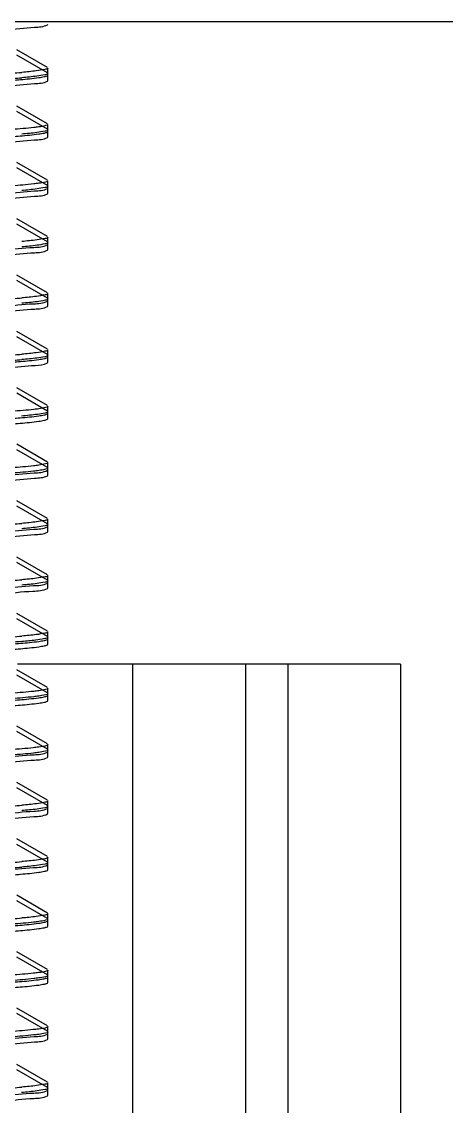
# Model space of a CAD drawing. Extents: x 27938 to 1507990, y 110129 to 923079.
# Drawn here: x 526532.3 to 526711.5, y 383488.3 to 383946.5 of the extents above; entities that cross this region are included whole.
import ezdxf

# ---------------------------------------------------------------- set-up
doc = ezdxf.new("R2010")
doc.units = 0
doc.header["$LTSCALE"] = 1000
doc.header["$MEASUREMENT"] = 0
doc.layers.add('BZ', color=2, linetype='Continuous')

msp = doc.modelspace()

# ---------------------------------------------------------------- linework, layer by layer
at = {"linetype": 'Continuous'}
for p, q in [((526543.14, 383945.22), (526543.36, 383945.48)), ((526543.14, 383927.18), (526530.21, 383934.66)), ((526543.14, 383924.9), (526530.21, 383932.38)), ((526543.14, 383923.68), (526543.36, 383923.94)), ((526543.36, 383923.94), (526543.36, 383926.92)), ((526543.36, 383923.94), (526543.36, 383926.92)), ((526543.36, 383921.66), (526543.36, 383924.64)), ((526543.14, 383921.4), (526543.36, 383921.66)), ((526543.14, 383903.37), (526530.21, 383910.85)), ((526543.14, 383901.09), (526530.21, 383908.57)), ((526543.14, 383899.87), (526543.36, 383900.13)), ((526543.36, 383900.13), (526543.36, 383903.11)), ((526543.36, 383900.13), (526543.36, 383903.11)), ((526543.36, 383897.85), (526543.36, 383900.83)), ((526543.36, 383897.85), (526543.36, 383900.83)), ((526543.14, 383897.59), (526543.36, 383897.85)), ((526543.14, 383879.56), (526530.21, 383887.04)), ((526543.14, 383877.28), (526530.21, 383884.76)), ((526543.36, 383876.32), (526543.36, 383879.29)), ((526543.36, 383876.32), (526543.36, 383879.29)), ((526543.36, 383874.04), (526543.36, 383877.02)), ((526543.36, 383874.04), (526543.36, 383877.02)), ((526543.14, 383876.06), (526543.36, 383876.32)), ((526543.14, 383873.78), (526543.36, 383874.04)), ((526543.14, 383855.74), (526530.21, 383863.22)), ((526543.14, 383853.46), (526530.21, 383860.95)), ((526543.36, 383852.5), (526543.36, 383855.48)), ((526543.36, 383852.5), (526543.36, 383855.48)), ((526543.14, 383852.24), (526543.36, 383852.5)), ((526543.14, 383849.97), (526543.36, 383850.23)), ((526543.36, 383850.23), (526543.36, 383853.2)), ((526543.36, 383850.23), (526543.36, 383853.2)), ((526543.14, 383831.93), (526530.21, 383839.41)), ((526543.14, 383829.65), (526530.21, 383837.13)), ((526543.36, 383828.69), (526543.36, 383831.67)), ((526543.36, 383828.69), (526543.36, 383831.67)), ((526543.14, 383828.43), (526543.36, 383828.69)), ((526543.36, 383826.41), (526543.36, 383829.39)), ((526543.36, 383826.41), (526543.36, 383829.39)), ((526543.14, 383826.15), (526543.36, 383826.41)), ((526543.14, 383808.12), (526530.21, 383815.6)), ((526543.14, 383805.84), (526530.21, 383813.32)), ((526543.14, 383804.62), (526543.36, 383804.88)), ((526543.36, 383804.88), (526543.36, 383807.86)), ((526543.36, 383804.88), (526543.36, 383807.86)), ((526543.36, 383802.6), (526543.36, 383805.58)), ((526543.36, 383802.6), (526543.36, 383805.58)), ((526543.14, 383802.34), (526543.36, 383802.6)), ((526543.14, 383784.3), (526530.21, 383791.79)), ((526543.14, 383782.03), (526530.21, 383789.51)), ((526543.14, 383780.81), (526543.36, 383781.07)), ((526543.36, 383781.07), (526543.36, 383784.04)), ((526543.36, 383778.79), (526543.36, 383781.76)), ((526543.36, 383778.79), (526543.36, 383781.76)), ((526543.14, 383778.53), (526543.36, 383778.79)), ((526543.14, 383760.49), (526530.21, 383767.97)), ((526543.14, 383758.21), (526530.21, 383765.69)), ((526543.36, 383757.25), (526543.36, 383760.23)), ((526543.36, 383757.25), (526543.36, 383760.23)), ((526543.36, 383754.97), (526543.36, 383757.95)), ((526543.36, 383754.97), (526543.36, 383757.95)), ((526543.14, 383756.99), (526543.36, 383757.25)), ((526543.14, 383754.71), (526543.36, 383754.97)), ((526543.14, 383736.68), (526530.21, 383744.16)), ((526543.14, 383734.4), (526530.21, 383741.88)), ((526543.36, 383733.44), (526543.36, 383736.42)), ((526543.36, 383733.44), (526543.36, 383736.42)), ((526543.14, 383733.18), (526543.36, 383733.44)), ((526543.14, 383730.9), (526543.36, 383731.16)), ((526543.36, 383731.16), (526543.36, 383734.14)), ((526543.36, 383731.16), (526543.36, 383734.14)), ((526543.14, 383712.87), (526530.21, 383720.35)), ((526543.14, 383710.59), (526530.21, 383718.07)), ((526543.36, 383709.63), (526543.36, 383712.6)), ((526543.36, 383709.63), (526543.36, 383712.6)), ((526543.14, 383709.37), (526543.36, 383709.63)), ((526543.36, 383707.35), (526543.36, 383710.33)), ((526543.36, 383707.35), (526543.36, 383710.33)), ((526543.14, 383707.09), (526543.36, 383707.35)), ((526543.14, 383689.05), (526530.21, 383696.53)), ((526543.14, 383686.77), (526530.21, 383694.26)), ((526543.14, 383685.55), (526543.36, 383685.82)), ((526543.36, 383685.82), (526543.36, 383688.79)), ((526543.36, 383685.82), (526543.36, 383688.79)), ((526543.36, 383683.54), (526543.36, 383686.51)), ((526543.36, 383683.54), (526543.36, 383686.51)), ((526543.14, 383683.28), (526543.36, 383683.54)), ((526543.14, 383665.24), (526530.21, 383672.72)), ((526692.19, 383675.04), (526530.47, 383675.04)), ((526579.08, 383675.04), (526579.08, 378934.02)), ((526626.71, 383675.04), (526626.71, 378934.02)), ((526644.57, 383675.04), (526644.57, 378934.02)), ((526692.19, 383675.04), (526692.19, 378934.02)), ((526543.14, 383662.96), (526530.21, 383670.44)), ((526543.14, 383661.74), (526543.36, 383662)), ((526543.36, 383662), (526543.36, 383664.98)), ((526543.36, 383662), (526543.36, 383664.98)), ((526543.36, 383659.72), (526543.36, 383662.7)), ((526543.36, 383659.72), (526543.36, 383662.7)), ((526543.14, 383659.46), (526543.36, 383659.72)), ((526543.14, 383641.43), (526530.21, 383648.91)), ((526543.14, 383639.15), (526530.21, 383646.63)), ((526543.36, 383638.19), (526543.36, 383641.17)), ((526543.36, 383638.19), (526543.36, 383641.17)), ((526543.36, 383635.91), (526543.36, 383638.89)), ((526543.36, 383635.91), (526543.36, 383638.89)), ((526543.14, 383637.93), (526543.36, 383638.19)), ((526543.14, 383635.65), (526543.36, 383635.91)), ((526543.14, 383617.61), (526530.21, 383625.1)), ((526543.14, 383615.34), (526530.21, 383622.82)), ((526543.36, 383614.38), (526543.36, 383617.35)), ((526543.36, 383614.38), (526543.36, 383617.35)), ((526543.14, 383614.12), (526543.36, 383614.38)), ((526543.14, 383611.84), (526543.36, 383612.1)), ((526543.36, 383612.1), (526543.36, 383615.07)), ((526543.36, 383612.1), (526543.36, 383615.07)), ((526543.14, 383593.8), (526530.21, 383601.28)), ((526543.14, 383591.52), (526530.21, 383599)), ((526543.36, 383590.56), (526543.36, 383593.54)), ((526543.36, 383590.56), (526543.36, 383593.54)), ((526543.14, 383590.3), (526543.36, 383590.56)), ((526543.36, 383588.29), (526543.36, 383591.26)), ((526543.36, 383588.29), (526543.36, 383591.26)), ((526543.14, 383588.02), (526543.36, 383588.29)), ((526543.14, 383569.99), (526530.21, 383577.47)), ((526543.14, 383567.71), (526530.21, 383575.19)), ((526543.14, 383566.49), (526543.36, 383566.75)), ((526543.36, 383566.75), (526543.36, 383569.73)), ((526543.36, 383566.75), (526543.36, 383569.73)), ((526543.36, 383564.47), (526543.36, 383567.45)), ((526543.36, 383564.47), (526543.36, 383567.45)), ((526543.14, 383564.21), (526543.36, 383564.47)), ((526543.14, 383546.18), (526530.21, 383553.66)), ((526543.14, 383543.9), (526530.21, 383551.38)), ((526543.14, 383542.68), (526543.36, 383542.94)), ((526543.36, 383542.94), (526543.36, 383545.92)), ((526543.36, 383542.94), (526543.36, 383545.92)), ((526543.36, 383540.66), (526543.36, 383543.64)), ((526543.36, 383540.66), (526543.36, 383543.64)), ((526543.14, 383540.4), (526543.36, 383540.66)), ((526543.14, 383522.36), (526530.21, 383529.85)), ((526543.14, 383520.08), (526530.21, 383527.57)), ((526543.36, 383519.13), (526543.36, 383522.1)), ((526543.36, 383519.13), (526543.36, 383522.1)), ((526543.36, 383516.85), (526543.36, 383519.82)), ((526543.36, 383516.85), (526543.36, 383519.82)), ((526543.14, 383518.86), (526543.36, 383519.13)), ((526543.14, 383516.59), (526543.36, 383516.85)), ((526543.14, 383498.55), (526530.21, 383506.03)), ((526543.14, 383496.27), (526530.21, 383503.75)), ((526543.36, 383495.31), (526543.36, 383498.29)), ((526543.36, 383495.31), (526543.36, 383498.29)), ((526543.14, 383495.05), (526543.36, 383495.31)), ((526543.14, 383492.77), (526543.36, 383493.03)), ((526543.36, 383493.03), (526543.36, 383496.01)), ((526543.36, 383493.03), (526543.36, 383496.01))]:
    msp.add_line(p, q, dxfattribs=at)
for centre, radius, start, end in [((526496.34, 384354.34), 430.77, 273.6985, 274.7995), ((526497.97, 384331.48), 410.12, 273.8286, 274.8033), ((526496.74, 384254.03), 425.7, 273.7304, 274.8001), ((526496.35, 384235.12), 430.61, 273.6995, 274.7995), ((526497.97, 384212.41), 410.12, 273.8286, 274.8033), ((526497.16, 384153.42), 420.32, 273.7644, 274.8009), ((526496.75, 384134.8), 425.53, 273.7314, 274.8001), ((526496.36, 384115.9), 430.46, 273.7005, 274.7995), ((526497.18, 384034.18), 420.14, 273.7655, 274.8009), ((526496.77, 384015.57), 425.36, 273.7325, 274.8002), ((526496.78, 384013.18), 425.25, 273.7327, 274.7996), ((526496.38, 383996.68), 430.3, 273.7014, 274.7995), ((526497.19, 383914.94), 419.97, 273.7666, 274.8009)]:
    msp.add_arc(centre, radius, start, end, dxfattribs=at)
for points, knots in [([(526525.35, 383943.11), (526529.47, 383943.39), (526535.24, 383944.19), (526541.53, 383944.29), (526543.14, 383945.22)], [0, 0, 0, 0, 0.690321, 1, 1, 1, 1]), ([(526528.32, 383921.78), (526529.47, 383921.87), (526533.21, 383922.16), (526536.95, 383922.5), (526539.53, 383922.86)], [0, 0, 0, 0, 0.30753, 1, 1, 1, 1]), ([(526543.36, 383926.92), (526543.36, 383926.46), (526540.92, 383926.19), (526539.7, 383925.85), (526538.47, 383925.7)], [0, 0, 0, 0, 0.270547, 1, 1, 1, 1]), ([(526543.36, 383924.64), (526543.36, 383924.21), (526541.07, 383923.92), (526539.91, 383923.61), (526538.76, 383923.46)], [0, 0, 0, 0, 0.271487, 1, 1, 1, 1]), ([(526539.53, 383922.86), (526540.31, 383922.98), (526541.52, 383923.19), (526542.75, 383923.46), (526543.14, 383923.68)], [0, 0, 0, 0, 0.642805, 1, 1, 1, 1]), ([(526525.37, 383919.3), (526529.48, 383919.58), (526535.25, 383920.37), (526541.53, 383920.48), (526543.14, 383921.4)], [0, 0, 0, 0, 0.690305, 1, 1, 1, 1]), ([(526539.53, 383902.03), (526538.82, 383901.93), (526535.09, 383901.47), (526531.34, 383901.17), (526528.32, 383900.95)], [0, 0, 0, 0, 0.1913, 1, 1, 1, 1]), ([(526543.36, 383900.83), (526543.36, 383900.39), (526541.07, 383900.11), (526539.92, 383899.8), (526538.76, 383899.65)], [0, 0, 0, 0, 0.2715, 1, 1, 1, 1]), ([(526543.36, 383903.11), (526543.36, 383902.74), (526541.48, 383902.42), (526540.49, 383902.16), (526539.53, 383902.03)], [0, 0, 0, 0, 0.274618, 1, 1, 1, 1]), ([(526525.46, 383895.49), (526529.55, 383895.77), (526535.29, 383896.56), (526541.54, 383896.67), (526543.14, 383897.59)], [0, 0, 0, 0, 0.690212, 1, 1, 1, 1]), ([(526528.26, 383897.97), (526529.41, 383898.05), (526533.17, 383898.35), (526536.93, 383898.68), (526539.51, 383899.05)], [0, 0, 0, 0, 0.307512, 1, 1, 1, 1]), ([(526539.51, 383899.05), (526540.3, 383899.16), (526541.51, 383899.37), (526542.75, 383899.65), (526543.14, 383899.87)], [0, 0, 0, 0, 0.642967, 1, 1, 1, 1]), ([(526539.51, 383878.21), (526538.8, 383878.11), (526535.06, 383877.65), (526531.3, 383877.35), (526528.26, 383877.13)], [0, 0, 0, 0, 0.191312, 1, 1, 1, 1]), ([(526543.36, 383877.02), (526543.36, 383876.58), (526541.09, 383876.3), (526539.94, 383875.99), (526538.79, 383875.84)], [0, 0, 0, 0, 0.27159, 1, 1, 1, 1]), ([(526543.36, 383879.29), (526543.36, 383878.92), (526541.48, 383878.61), (526540.48, 383878.35), (526539.51, 383878.21)], [0, 0, 0, 0, 0.274544, 1, 1, 1, 1]), ([(526525.45, 383871.68), (526529.54, 383871.96), (526535.28, 383872.75), (526541.54, 383872.86), (526543.14, 383873.78)], [0, 0, 0, 0, 0.690224, 1, 1, 1, 1]), ([(526525.55, 383873.96), (526529.62, 383874.24), (526535.33, 383875.03), (526541.55, 383875.14), (526543.14, 383876.06)], [0, 0, 0, 0, 0.690121, 1, 1, 1, 1]), ([(526543.36, 383855.48), (526543.36, 383855.05), (526541.09, 383854.76), (526539.94, 383854.45), (526538.8, 383854.3)], [0, 0, 0, 0, 0.271635, 1, 1, 1, 1]), ([(526524.44, 383850.07), (526528.77, 383850.36), (526534.83, 383851.2), (526541.45, 383851.28), (526543.14, 383852.24)], [0, 0, 0, 0, 0.691208, 1, 1, 1, 1]), ([(526525.38, 383847.86), (526529.49, 383848.14), (526535.25, 383848.94), (526541.53, 383849.04), (526543.14, 383849.97)], [0, 0, 0, 0, 0.690293, 1, 1, 1, 1]), ([(526543.36, 383853.2), (526543.36, 383852.77), (526541.09, 383852.48), (526539.93, 383852.17), (526538.78, 383852.02)], [0, 0, 0, 0, 0.27157, 1, 1, 1, 1]), ([(526543.36, 383831.67), (526543.36, 383831.22), (526540.95, 383830.94), (526539.74, 383830.61), (526538.53, 383830.46)], [0, 0, 0, 0, 0.270722, 1, 1, 1, 1]), ([(526524.14, 383826.24), (526528.54, 383826.53), (526534.7, 383827.39), (526541.43, 383827.45), (526543.14, 383828.43)], [0, 0, 0, 0, 0.691489, 1, 1, 1, 1]), ([(526543.36, 383829.39), (526543.36, 383828.96), (526541.08, 383828.67), (526539.92, 383828.36), (526538.77, 383828.21)], [0, 0, 0, 0, 0.271511, 1, 1, 1, 1]), ([(526525.35, 383824.04), (526529.47, 383824.32), (526535.24, 383825.12), (526541.53, 383825.23), (526543.14, 383826.15)], [0, 0, 0, 0, 0.690321, 1, 1, 1, 1]), ([(526528.32, 383802.72), (526529.47, 383802.81), (526533.21, 383803.1), (526536.95, 383803.44), (526539.53, 383803.8)], [0, 0, 0, 0, 0.307531, 1, 1, 1, 1]), ([(526543.36, 383807.86), (526543.36, 383807.4), (526540.92, 383807.13), (526539.7, 383806.79), (526538.48, 383806.64)], [0, 0, 0, 0, 0.270552, 1, 1, 1, 1]), ([(526543.36, 383805.58), (526543.36, 383805.14), (526541.07, 383804.86), (526539.91, 383804.54), (526538.76, 383804.39)], [0, 0, 0, 0, 0.271487, 1, 1, 1, 1]), ([(526539.53, 383803.8), (526540.31, 383803.91), (526541.52, 383804.12), (526542.75, 383804.4), (526543.14, 383804.62)], [0, 0, 0, 0, 0.642799, 1, 1, 1, 1]), ([(526526.39, 383800.3), (526530.26, 383800.57), (526535.7, 383801.33), (526541.62, 383801.47), (526543.14, 383802.34)], [0, 0, 0, 0, 0.689207, 1, 1, 1, 1]), ([(526539.53, 383782.96), (526538.82, 383782.86), (526535.09, 383782.41), (526531.35, 383782.11), (526528.32, 383781.88)], [0, 0, 0, 0, 0.1913, 1, 1, 1, 1]), ([(526543.36, 383781.76), (526543.36, 383781.35), (526541.22, 383781.06), (526540.12, 383780.76), (526539.03, 383780.62)], [0, 0, 0, 0, 0.272455, 1, 1, 1, 1]), ([(526539.51, 383779.99), (526540.3, 383780.1), (526541.51, 383780.31), (526542.75, 383780.58), (526543.14, 383780.81)], [0, 0, 0, 0, 0.642963, 1, 1, 1, 1]), ([(526543.36, 383784.04), (526543.36, 383783.67), (526541.48, 383783.36), (526540.49, 383783.1), (526539.53, 383782.96)], [0, 0, 0, 0, 0.274621, 1, 1, 1, 1]), ([(526528.23, 383776.62), (526529.39, 383776.71), (526533.15, 383777), (526536.92, 383777.34), (526539.51, 383777.71)], [0, 0, 0, 0, 0.307506, 1, 1, 1, 1]), ([(526528.26, 383778.9), (526529.42, 383778.99), (526533.17, 383779.28), (526536.93, 383779.62), (526539.51, 383779.99)], [0, 0, 0, 0, 0.307513, 1, 1, 1, 1]), ([(526539.51, 383777.71), (526540.3, 383777.82), (526541.51, 383778.03), (526542.75, 383778.31), (526543.14, 383778.53)], [0, 0, 0, 0, 0.643037, 1, 1, 1, 1]), ([(526539.51, 383759.15), (526538.8, 383759.05), (526535.06, 383758.59), (526531.3, 383758.29), (526528.26, 383758.07)], [0, 0, 0, 0, 0.191312, 1, 1, 1, 1]), ([(526543.36, 383760.23), (526543.36, 383759.86), (526541.48, 383759.54), (526540.48, 383759.29), (526539.51, 383759.15)], [0, 0, 0, 0, 0.274546, 1, 1, 1, 1]), ([(526543.36, 383757.95), (526543.36, 383757.58), (526541.47, 383757.26), (526540.47, 383757.01), (526539.51, 383756.87)], [0, 0, 0, 0, 0.274513, 1, 1, 1, 1]), ([(526524.76, 383754.84), (526529.02, 383755.13), (526534.98, 383755.96), (526541.48, 383756.04), (526543.14, 383756.99)], [0, 0, 0, 0, 0.690898, 1, 1, 1, 1]), ([(526525.45, 383752.61), (526529.54, 383752.89), (526535.28, 383753.69), (526541.54, 383753.8), (526543.14, 383754.71)], [0, 0, 0, 0, 0.690221, 1, 1, 1, 1]), ([(526539.51, 383756.87), (526538.79, 383756.77), (526535.04, 383756.31), (526531.28, 383756.01), (526528.23, 383755.79)], [0, 0, 0, 0, 0.191316, 1, 1, 1, 1]), ([(526543.36, 383736.42), (526543.36, 383735.97), (526540.98, 383735.69), (526539.79, 383735.37), (526538.6, 383735.21)], [0, 0, 0, 0, 0.270937, 1, 1, 1, 1]), ([(526524.45, 383731.01), (526528.78, 383731.3), (526534.84, 383732.14), (526541.45, 383732.21), (526543.14, 383733.18)], [0, 0, 0, 0, 0.691198, 1, 1, 1, 1]), ([(526525.38, 383728.8), (526529.49, 383729.07), (526535.25, 383729.87), (526541.53, 383729.98), (526543.14, 383730.9)], [0, 0, 0, 0, 0.690292, 1, 1, 1, 1]), ([(526543.36, 383734.14), (526543.36, 383733.71), (526541.09, 383733.42), (526539.93, 383733.11), (526538.78, 383732.96)], [0, 0, 0, 0, 0.271573, 1, 1, 1, 1]), ([(526543.36, 383712.6), (526543.36, 383712.15), (526540.95, 383711.88), (526539.74, 383711.55), (526538.53, 383711.39)], [0, 0, 0, 0, 0.270729, 1, 1, 1, 1]), ([(526524.15, 383707.18), (526528.55, 383707.47), (526534.7, 383708.32), (526541.43, 383708.39), (526543.14, 383709.37)], [0, 0, 0, 0, 0.69148, 1, 1, 1, 1]), ([(526543.36, 383710.33), (526543.36, 383709.89), (526541.08, 383709.61), (526539.92, 383709.29), (526538.77, 383709.14)], [0, 0, 0, 0, 0.271512, 1, 1, 1, 1]), ([(526523.25, 383704.84), (526527.86, 383705.14), (526534.31, 383706.03), (526541.35, 383706.07), (526543.14, 383707.09)], [0, 0, 0, 0, 0.692236, 1, 1, 1, 1]), ([(526528.32, 383683.66), (526529.47, 383683.74), (526533.21, 383684.04), (526536.95, 383684.37), (526539.53, 383684.74)], [0, 0, 0, 0, 0.307531, 1, 1, 1, 1]), ([(526543.36, 383686.51), (526543.36, 383686.03), (526540.77, 383685.78), (526539.5, 383685.42), (526538.2, 383685.26)], [0, 0, 0, 0, 0.269818, 1, 1, 1, 1]), ([(526543.36, 383688.79), (526543.36, 383688.33), (526540.92, 383688.06), (526539.7, 383687.73), (526538.48, 383687.57)], [0, 0, 0, 0, 0.270557, 1, 1, 1, 1]), ([(526539.53, 383684.74), (526540.31, 383684.85), (526541.52, 383685.06), (526542.75, 383685.33), (526543.14, 383685.55)], [0, 0, 0, 0, 0.642793, 1, 1, 1, 1]), ([(526528.28, 383681.37), (526529.44, 383681.46), (526533.19, 383681.75), (526536.94, 383682.09), (526539.52, 383682.46)], [0, 0, 0, 0, 0.307522, 1, 1, 1, 1]), ([(526539.52, 383682.46), (526540.31, 383682.57), (526541.52, 383682.78), (526542.75, 383683.05), (526543.14, 383683.28)], [0, 0, 0, 0, 0.642903, 1, 1, 1, 1]), ([(526539.53, 383663.9), (526538.82, 383663.8), (526535.09, 383663.34), (526531.35, 383663.04), (526528.32, 383662.82)], [0, 0, 0, 0, 0.191299, 1, 1, 1, 1]), ([(526539.38, 383660.9), (526540.2, 383661.02), (526541.46, 383661.23), (526542.74, 383661.51), (526543.14, 383661.74)], [0, 0, 0, 0, 0.644321, 1, 1, 1, 1]), ([(526543.36, 383662.7), (526543.36, 383662.33), (526541.48, 383662.01), (526540.48, 383661.76), (526539.52, 383661.62)], [0, 0, 0, 0, 0.274573, 1, 1, 1, 1]), ([(526543.36, 383664.98), (526543.36, 383664.61), (526541.48, 383664.29), (526540.49, 383664.04), (526539.53, 383663.9)], [0, 0, 0, 0, 0.274623, 1, 1, 1, 1]), ([(526527.8, 383659.81), (526528.99, 383659.89), (526532.85, 383660.19), (526536.72, 383660.53), (526539.38, 383660.9)], [0, 0, 0, 0, 0.307277, 1, 1, 1, 1]), ([(526528.23, 383657.56), (526529.39, 383657.64), (526533.15, 383657.94), (526536.92, 383658.28), (526539.51, 383658.64)], [0, 0, 0, 0, 0.307507, 1, 1, 1, 1]), ([(526539.52, 383661.62), (526538.8, 383661.52), (526535.07, 383661.06), (526531.32, 383660.76), (526528.28, 383660.54)], [0, 0, 0, 0, 0.191309, 1, 1, 1, 1]), ([(526539.51, 383658.64), (526540.3, 383658.75), (526541.51, 383658.96), (526542.75, 383659.24), (526543.14, 383659.46)], [0, 0, 0, 0, 0.643034, 1, 1, 1, 1]), ([(526539.38, 383640.07), (526538.65, 383639.96), (526534.79, 383639.5), (526530.92, 383639.2), (526527.8, 383638.97)], [0, 0, 0, 0, 0.191493, 1, 1, 1, 1]), ([(526543.36, 383641.17), (526543.36, 383641.04), (526541.94, 383640.15), (526540.64, 383640.24), (526539.38, 383640.07)], [0, 0, 0, 0, 0.088769, 1, 1, 1, 1]), ([(526543.36, 383638.89), (526543.36, 383638.52), (526541.47, 383638.2), (526540.48, 383637.94), (526539.51, 383637.81)], [0, 0, 0, 0, 0.274514, 1, 1, 1, 1]), ([(526524.77, 383635.78), (526529.02, 383636.07), (526534.98, 383636.89), (526541.48, 383636.98), (526543.14, 383637.93)], [0, 0, 0, 0, 0.690888, 1, 1, 1, 1]), ([(526525.45, 383633.55), (526529.55, 383633.83), (526535.29, 383634.62), (526541.54, 383634.73), (526543.14, 383635.65)], [0, 0, 0, 0, 0.690218, 1, 1, 1, 1]), ([(526539.51, 383637.81), (526538.79, 383637.7), (526535.04, 383637.24), (526531.28, 383636.95), (526528.23, 383636.72)], [0, 0, 0, 0, 0.191315, 1, 1, 1, 1]), ([(526543.36, 383617.35), (526543.36, 383616.91), (526540.99, 383616.63), (526539.79, 383616.3), (526538.6, 383616.15)], [0, 0, 0, 0, 0.270944, 1, 1, 1, 1]), ([(526524.46, 383611.95), (526528.78, 383612.24), (526534.84, 383613.07), (526541.46, 383613.15), (526543.14, 383614.12)], [0, 0, 0, 0, 0.691188, 1, 1, 1, 1]), ([(526524.46, 383609.67), (526528.79, 383609.96), (526534.84, 383610.8), (526541.46, 383610.87), (526543.14, 383611.84)], [0, 0, 0, 0, 0.691187, 1, 1, 1, 1]), ([(526543.36, 383615.07), (526543.36, 383614.64), (526541.09, 383614.36), (526539.93, 383614.04), (526538.78, 383613.89)], [0, 0, 0, 0, 0.271575, 1, 1, 1, 1]), ([(526543.36, 383593.54), (526543.36, 383593.09), (526540.95, 383592.82), (526539.74, 383592.48), (526538.53, 383592.33)], [0, 0, 0, 0, 0.270735, 1, 1, 1, 1]), ([(526524.15, 383588.11), (526528.55, 383588.41), (526534.71, 383589.26), (526541.43, 383589.32), (526543.14, 383590.3)], [0, 0, 0, 0, 0.691471, 1, 1, 1, 1]), ([(526543.36, 383591.26), (526543.36, 383590.81), (526540.95, 383590.54), (526539.74, 383590.2), (526538.52, 383590.05)], [0, 0, 0, 0, 0.270728, 1, 1, 1, 1]), ([(526528.35, 383586.13), (526529.5, 383586.21), (526533.23, 383586.51), (526536.97, 383586.84), (526539.53, 383587.21)], [0, 0, 0, 0, 0.307538, 1, 1, 1, 1]), ([(526539.53, 383587.21), (526540.32, 383587.32), (526541.52, 383587.53), (526542.75, 383587.8), (526543.14, 383588.02)], [0, 0, 0, 0, 0.642724, 1, 1, 1, 1]), ([(526528, 383564.57), (526529.17, 383564.65), (526532.99, 383564.95), (526536.81, 383565.29), (526539.43, 383565.66)], [0, 0, 0, 0, 0.307301, 1, 1, 1, 1]), ([(526539.53, 383566.37), (526538.82, 383566.27), (526535.1, 383565.81), (526531.37, 383565.51), (526528.35, 383565.29)], [0, 0, 0, 0, 0.191295, 1, 1, 1, 1]), ([(526543.36, 383569.73), (526543.36, 383569.27), (526540.92, 383569), (526539.7, 383568.66), (526538.48, 383568.51)], [0, 0, 0, 0, 0.270562, 1, 1, 1, 1]), ([(526539.43, 383565.66), (526540.24, 383565.77), (526541.48, 383565.99), (526542.74, 383566.27), (526543.14, 383566.49)], [0, 0, 0, 0, 0.643804, 1, 1, 1, 1]), ([(526543.36, 383567.45), (526543.36, 383567.08), (526541.49, 383566.76), (526540.5, 383566.51), (526539.53, 383566.37)], [0, 0, 0, 0, 0.274655, 1, 1, 1, 1]), ([(526528.28, 383562.31), (526529.44, 383562.4), (526533.19, 383562.69), (526536.94, 383563.03), (526539.52, 383563.39)], [0, 0, 0, 0, 0.30752, 1, 1, 1, 1]), ([(526539.52, 383563.39), (526540.31, 383563.5), (526541.52, 383563.71), (526542.75, 383563.99), (526543.14, 383564.21)], [0, 0, 0, 0, 0.642901, 1, 1, 1, 1]), ([(526539.43, 383544.82), (526538.71, 383544.72), (526534.91, 383544.26), (526531.09, 383543.96), (526528, 383543.73)], [0, 0, 0, 0, 0.191493, 1, 1, 1, 1]), ([(526539.52, 383542.56), (526538.81, 383542.45), (526535.07, 383542), (526531.32, 383541.7), (526528.28, 383541.47)], [0, 0, 0, 0, 0.191309, 1, 1, 1, 1]), ([(526539.38, 383541.84), (526540.2, 383541.95), (526541.46, 383542.17), (526542.74, 383542.45), (526543.14, 383542.68)], [0, 0, 0, 0, 0.644305, 1, 1, 1, 1]), ([(526543.36, 383545.92), (526543.36, 383545.79), (526541.96, 383544.91), (526540.68, 383545), (526539.43, 383544.82)], [0, 0, 0, 0, 0.089018, 1, 1, 1, 1]), ([(526543.36, 383543.64), (526543.36, 383543.27), (526541.48, 383542.95), (526540.48, 383542.69), (526539.52, 383542.56)], [0, 0, 0, 0, 0.274574, 1, 1, 1, 1]), ([(526527.8, 383540.74), (526528.99, 383540.83), (526532.86, 383541.13), (526536.72, 383541.47), (526539.38, 383541.84)], [0, 0, 0, 0, 0.307277, 1, 1, 1, 1]), ([(526528.24, 383538.49), (526529.39, 383538.58), (526533.16, 383538.87), (526536.92, 383539.21), (526539.51, 383539.58)], [0, 0, 0, 0, 0.307507, 1, 1, 1, 1]), ([(526539.51, 383539.58), (526540.3, 383539.69), (526541.51, 383539.9), (526542.75, 383540.18), (526543.14, 383540.4)], [0, 0, 0, 0, 0.643031, 1, 1, 1, 1]), ([(526539.38, 383521), (526538.65, 383520.9), (526534.8, 383520.44), (526530.93, 383520.13), (526527.8, 383519.91)], [0, 0, 0, 0, 0.191494, 1, 1, 1, 1]), ([(526543.36, 383522.1), (526543.36, 383521.98), (526541.94, 383521.09), (526540.65, 383521.18), (526539.38, 383521)], [0, 0, 0, 0, 0.088777, 1, 1, 1, 1]), ([(526543.36, 383519.82), (526543.36, 383519.45), (526541.47, 383519.13), (526540.48, 383518.88), (526539.51, 383518.74)], [0, 0, 0, 0, 0.274515, 1, 1, 1, 1]), ([(526524.78, 383516.72), (526529.03, 383517), (526534.99, 383517.83), (526541.48, 383517.92), (526543.14, 383518.86)], [0, 0, 0, 0, 0.690877, 1, 1, 1, 1]), ([(526525.68, 383514.5), (526529.72, 383514.78), (526535.38, 383515.56), (526541.56, 383515.68), (526543.14, 383516.59)], [0, 0, 0, 0, 0.689986, 1, 1, 1, 1]), ([(526539.51, 383518.74), (526538.79, 383518.64), (526535.04, 383518.18), (526531.28, 383517.88), (526528.24, 383517.66)], [0, 0, 0, 0, 0.191315, 1, 1, 1, 1]), ([(526543.36, 383498.29), (526543.36, 383497.84), (526540.99, 383497.57), (526539.79, 383497.24), (526538.6, 383497.09)], [0, 0, 0, 0, 0.270952, 1, 1, 1, 1]), ([(526524.26, 383490.59), (526528.64, 383490.88), (526534.76, 383491.73), (526541.44, 383491.8), (526543.14, 383492.77)], [0, 0, 0, 0, 0.691368, 1, 1, 1, 1]), ([(526524.47, 383492.88), (526528.79, 383493.17), (526534.85, 383494.01), (526541.46, 383494.09), (526543.14, 383495.05)], [0, 0, 0, 0, 0.691179, 1, 1, 1, 1]), ([(526543.36, 383496.01), (526543.36, 383495.58), (526541.12, 383495.29), (526539.98, 383494.99), (526538.84, 383494.84)], [0, 0, 0, 0, 0.271773, 1, 1, 1, 1])]:
    msp.add_open_spline(points, degree=3, knots=knots, dxfattribs=at)
for points in [[(526538.76, 383923.46), (526536.62, 383923.18), (526534.46, 383922.98), (526532.31, 383922.8)], [(526538.47, 383925.7), (526536.45, 383925.45), (526534.42, 383925.26), (526532.38, 383925.08)], [(526538.76, 383899.65), (526536.62, 383899.37), (526534.46, 383899.17), (526532.31, 383898.98)], [(526538.79, 383875.84), (526536.63, 383875.56), (526534.47, 383875.36), (526532.3, 383875.17)], [(526538.8, 383854.3), (526536.64, 383854.02), (526534.47, 383853.82), (526532.3, 383853.64)], [(526538.78, 383852.02), (526536.63, 383851.74), (526534.47, 383851.54), (526532.3, 383851.36)], [(526538.77, 383828.21), (526536.62, 383827.93), (526534.46, 383827.73), (526532.31, 383827.55)], [(526538.53, 383830.46), (526536.48, 383830.2), (526534.42, 383830), (526532.36, 383829.83)], [(526538.76, 383804.39), (526536.62, 383804.12), (526534.46, 383803.92), (526532.31, 383803.73)], [(526538.48, 383806.64), (526536.45, 383806.38), (526534.42, 383806.19), (526532.38, 383806.02)], [(526539.03, 383780.62), (526536.77, 383780.32), (526534.51, 383780.11), (526532.24, 383779.91)], [(526538.6, 383735.21), (526536.52, 383734.95), (526534.43, 383734.75), (526532.34, 383734.58)], [(526538.78, 383732.96), (526536.63, 383732.68), (526534.47, 383732.48), (526532.3, 383732.29)], [(526538.77, 383709.14), (526536.62, 383708.87), (526534.46, 383708.67), (526532.31, 383708.48)], [(526538.53, 383711.39), (526536.48, 383711.13), (526534.42, 383710.94), (526532.36, 383710.77)], [(526532.4, 383684.68), (526529.35, 383684.42), (526526.3, 383684.2), (526523.25, 383684)], [(526538.48, 383687.57), (526536.45, 383687.32), (526534.42, 383687.13), (526532.38, 383686.95)], [(526538.2, 383685.26), (526536.27, 383685.02), (526534.34, 383684.84), (526532.4, 383684.68)], [(526538.6, 383616.15), (526536.52, 383615.88), (526534.43, 383615.69), (526532.34, 383615.51)], [(526538.78, 383613.89), (526536.63, 383613.61), (526534.47, 383613.41), (526532.3, 383613.23)], [(526538.53, 383592.33), (526536.48, 383592.07), (526534.42, 383591.88), (526532.36, 383591.7)], [(526538.52, 383590.05), (526536.47, 383589.79), (526534.42, 383589.6), (526532.36, 383589.42)], [(526538.48, 383568.51), (526536.45, 383568.25), (526534.42, 383568.06), (526532.38, 383567.89)], [(526538.6, 383497.09), (526536.52, 383496.82), (526534.43, 383496.63), (526532.34, 383496.45)], [(526538.84, 383494.84), (526536.66, 383494.55), (526534.48, 383494.35), (526532.29, 383494.17)]]:
    msp.add_open_spline(points, degree=3, dxfattribs=at)
at = {"layer": 'BZ'}
msp.add_line((529603.76, 383946.48), (518595.81, 383946.48), dxfattribs=at)

doc.saveas('drawing.dxf')
